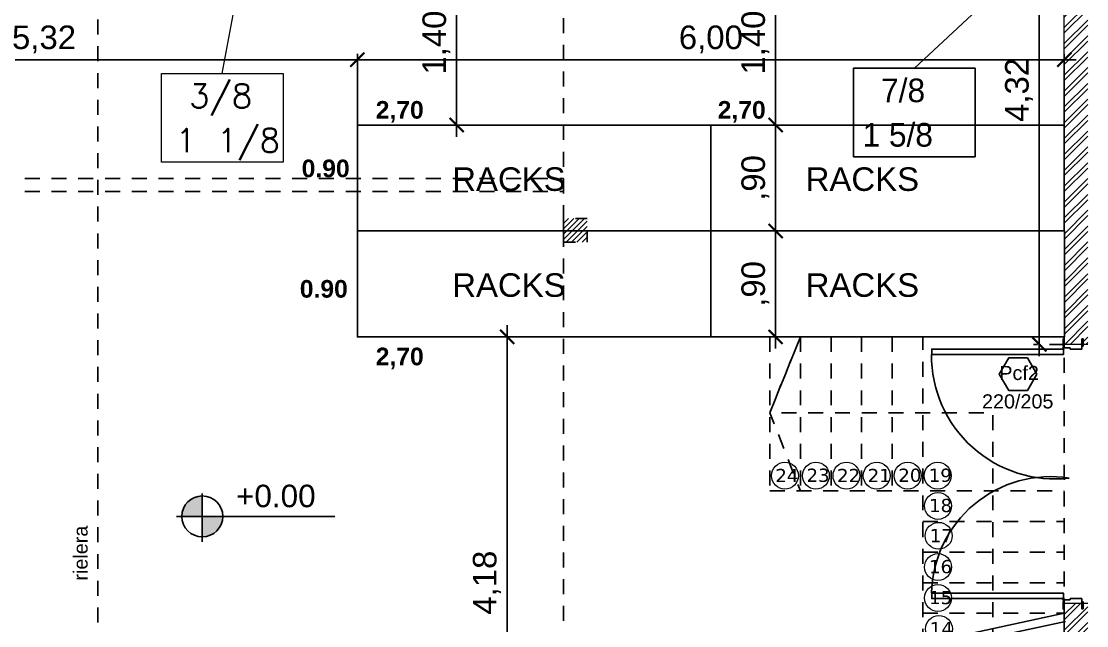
# Model space of a CAD drawing. Header units: metres. Extents: x 1093 to 1459, y -137 to 62.
# Drawn here: x 1271.3 to 1280.34, y -12.56 to -7.43 of the extents above; entities that cross this region are included whole.
import ezdxf

# ---------------------------------------------------------------- set-up
doc = ezdxf.new("R2010")
doc.units = ezdxf.units.M
doc.header["$LTSCALE"] = 0.508
doc.header["$PDMODE"] = 1
doc.header["$PDSIZE"] = -2
doc.linetypes.add('HIDDEN', pattern=[0.375, 0.25, -0.125])
doc.linetypes.add('HIDDEN2', pattern=[0.1875, 0.125, -0.0625])
doc.layers.get('0').update_dxf_attribs({"color": 9})
doc.layers.get('Defpoints').update_dxf_attribs({"color": 9})
for name, color, linetype in [('1-PROY', 9, 'HIDDEN'), ('2-Desig-Carp', 9, 'Continuous'), ('2-texto', 9, 'Continuous'), ('3-tabiques', 9, 'Continuous'), ('4-carpinterias', 9, 'Continuous'), ('7-equipamiento', 9, 'Continuous'), ('8-cota equipam.', 9, 'Continuous'), ('8-cotas-100', 9, 'Continuous'), ('8-NIVEL-1-50', 9, 'Continuous'), ('9-Hatch', 9, 'Continuous'), ('arq carpinterias', 9, 'Continuous'), ('Estructura', 9, 'HIDDEN2'), ('IFA-MEDIA 02', 40, 'Continuous')]:
    doc.layers.add(name, color=color, linetype=linetype)
doc.layers.add('IFA-BAJA 02', color=164, linetype='Continuous', lineweight=0)
doc.styles.add('Helvetica (bold)', font='')
doc.styles.add('swiss', font='swissel.ttf')
doc.styles.get('Helvetica (bold)').set_extended_font_data('Helvetica', bold=True)
doc.dimstyles.new('dim-100', dxfattribs={"dimtxt": 0.2, "dimasz": 0.12, "dimexe": 0.05, "dimexo": 0, "dimgap": 0.05, "dimtad": 1, "dimzin": 4, "dimtxsty": 'swiss', "dimblk": 'ARCHTICK', "dimcen": 0.5, "dimdle": 0.1, "dimclrd": 256, "dimclre": 252, "dimclrt": 256, "dimadec": 0, "dimazin": 0, "dimtfac": 1, "dimtix": 1, "dimtmove": 2, "dimatfit": 3, "dimldrblk": 'OPEN30', "dimfxl": 0.05, "dimtolj": 1, "dimtzin": 0, "dimarcsym": 0})

# ---------------------------------------------------------------- blocks, each defined once
blk = doc.blocks.new('_ARCHTICK')
at = {"color": 0, "linetype": 'ByBlock', "const_width": 0.15}
blk.add_lwpolyline([(-0.5, -0.5), (0.5, 0.5)], dxfattribs=at)
blk = doc.blocks.new('*D276')
at = {"layer": '8-cotas-100', "lineweight": -2, "transparency": 16777216}
blk.add_line((1279.9413, -5.7471), (1279.9413, -10.2706), dxfattribs=at)
at = {"layer": '8-cotas-100', "color": 252, "linetype": 'HIDDEN', "lineweight": -2, "transparency": 16777216}
for p, q in [((1279.9413, -5.8471), (1279.8913, -5.8471)), ((1280.1542, -10.1706), (1279.8913, -10.1706))]:
    blk.add_line(p, q, dxfattribs=at)
at = {"layer": 'Defpoints', "color": 0, "transparency": 16777216}
for p in [(1279.9413, -5.8471), (1279.9413, -10.1706), (1280.1542, -10.1706)]:
    blk.add_point(p, dxfattribs=at)
at = {"layer": '8-cotas-100', "lineweight": -2, "transparency": 16777216, "xscale": 0.12, "yscale": 0.12, "zscale": 0.12}
for p, rotation in [((1279.9413, -5.8471), 90), ((1279.9413, -10.1706), 270)]:
    blk.add_blockref('_ARCHTICK', p, dxfattribs=dict(at, rotation=rotation))
at = {"layer": '8-cotas-100', "lineweight": 0, "transparency": 16777216, "insert": (1279.7696, -8.0089), "char_height": 0.2, "attachment_point": 5, "rotation": 90, "style": 'swiss'}
blk.add_mtext('\\A1;4,32', dxfattribs=at)
blk = doc.blocks.new('_Open30')
at = {"color": 0, "linetype": 'ByBlock', "lineweight": -2}
for p, q in [((-1, 0.268), (0, 0)), ((0, 0), (-1, -0.268)), ((0, 0), (-1, 0))]:
    blk.add_line(p, q, dxfattribs=at)
blk = doc.blocks.new('*D367')
at = {"layer": '8-cotas-100', "lineweight": -2, "transparency": 16777216}
blk.add_line((1277.703, -8.4071), (1277.703, -6.8071), dxfattribs=at)
at = {"layer": '8-cotas-100', "color": 252, "lineweight": -2, "transparency": 16777216}
for p, q in [((1277.703, -6.9071), (1277.653, -6.9071)), ((1277.703, -8.3071), (1277.653, -8.3071))]:
    blk.add_line(p, q, dxfattribs=at)
at = {"layer": 'Defpoints', "color": 0, "transparency": 16777216}
for p in [(1277.703, -6.9071), (1277.703, -6.9071), (1277.703, -8.3071)]:
    blk.add_point(p, dxfattribs=at)
at = {"layer": '8-cotas-100', "lineweight": -2, "transparency": 16777216, "xscale": 0.12, "yscale": 0.12, "zscale": 0.12}
for p, rotation in [((1277.703, -6.9071), 90), ((1277.703, -8.3071), 270)]:
    blk.add_blockref('_ARCHTICK', p, dxfattribs=dict(at, rotation=rotation))
at = {"layer": '8-cotas-100', "transparency": 16777216, "insert": (1277.5315, -7.6071), "char_height": 0.2, "attachment_point": 5, "rotation": 90, "style": 'swiss'}
blk.add_mtext('\\A1;1,40', dxfattribs=at)
blk = doc.blocks.new('*D391')
at = {"layer": '8-cotas-100', "lineweight": -2, "transparency": 16777216}
blk.add_line((1280.2536, -7.7523), (1274.0536, -7.7523), dxfattribs=at)
at = {"layer": '8-cotas-100', "color": 252, "lineweight": -2, "transparency": 16777216}
for p, q in [((1274.1536, -8.3071), (1274.1536, -7.7023)), ((1280.1536, -8.3071), (1280.1536, -7.7023))]:
    blk.add_line(p, q, dxfattribs=at)
at = {"layer": 'Defpoints', "color": 0, "transparency": 16777216}
for p in [(1274.1536, -7.7523), (1274.1536, -8.3071), (1280.1536, -8.3071)]:
    blk.add_point(p, dxfattribs=at)
at = {"layer": '8-cotas-100', "lineweight": -2, "transparency": 16777216, "xscale": 0.12, "yscale": 0.12, "zscale": 0.12, "rotation": 180}
blk.add_blockref('_ARCHTICK', (1274.1536, -7.7523), dxfattribs=at)
at = {"layer": '8-cotas-100', "lineweight": -2, "transparency": 16777216, "xscale": 0.12, "yscale": 0.12, "zscale": 0.12}
blk.add_blockref('_ARCHTICK', (1280.1536, -7.7523), dxfattribs=at)
at = {"layer": '8-cotas-100', "transparency": 16777216, "insert": (1277.1536, -7.5807), "char_height": 0.2, "attachment_point": 5, "style": 'swiss'}
blk.add_mtext('\\A1;6,00', dxfattribs=at)
blk = doc.blocks.new('*D392')
at = {"layer": '8-cotas-100', "lineweight": -2, "transparency": 16777216}
blk.add_line((1274.2536, -7.7523), (1268.7336, -7.7523), dxfattribs=at)
at = {"layer": '8-cotas-100', "color": 252, "lineweight": -2, "transparency": 16777216}
for p, q in [((1268.8336, -7.7523), (1268.8336, -7.7023)), ((1274.1536, -8.3071), (1274.1536, -7.7023))]:
    blk.add_line(p, q, dxfattribs=at)
at = {"layer": 'Defpoints', "color": 0, "transparency": 16777216}
for p in [(1268.8336, -7.7523), (1268.8336, -7.7523), (1274.1536, -8.3071)]:
    blk.add_point(p, dxfattribs=at)
at = {"layer": '8-cotas-100', "lineweight": -2, "transparency": 16777216, "xscale": 0.12, "yscale": 0.12, "zscale": 0.12, "rotation": 180}
blk.add_blockref('_ARCHTICK', (1268.8336, -7.7523), dxfattribs=at)
at = {"layer": '8-cotas-100', "lineweight": -2, "transparency": 16777216, "xscale": 0.12, "yscale": 0.12, "zscale": 0.12}
blk.add_blockref('_ARCHTICK', (1274.1536, -7.7523), dxfattribs=at)
at = {"layer": '8-cotas-100', "transparency": 16777216, "insert": (1271.4936, -7.5806), "char_height": 0.2, "attachment_point": 5, "style": 'swiss'}
blk.add_mtext('\\A1;5,32', dxfattribs=at)
blk = doc.blocks.new('*D393')
at = {"layer": '8-cotas-100', "lineweight": -2, "transparency": 16777216}
blk.add_line((1275.4241, -14.383), (1275.4241, -10.0071), dxfattribs=at)
at = {"layer": '8-cotas-100', "color": 252, "lineweight": -2, "transparency": 16777216}
for p, q in [((1275.8336, -10.1071), (1275.3741, -10.1071)), ((1275.8536, -14.283), (1275.3741, -14.283))]:
    blk.add_line(p, q, dxfattribs=at)
at = {"layer": 'Defpoints', "color": 0, "transparency": 16777216}
for p in [(1275.4241, -10.1071), (1275.8336, -10.1071), (1275.8536, -14.283)]:
    blk.add_point(p, dxfattribs=at)
at = {"layer": '8-cotas-100', "lineweight": -2, "transparency": 16777216, "xscale": 0.12, "yscale": 0.12, "zscale": 0.12}
for p, rotation in [((1275.4241, -10.1071), 90), ((1275.4241, -14.283), 270)]:
    blk.add_blockref('_ARCHTICK', p, dxfattribs=dict(at, rotation=rotation))
at = {"layer": '8-cotas-100', "transparency": 16777216, "insert": (1275.2525, -12.1951), "char_height": 0.2, "attachment_point": 5, "rotation": 90, "style": 'swiss'}
blk.add_mtext('\\A1;4,18', dxfattribs=at)
blk = doc.blocks.new('*D557')
at = {"layer": '8-cotas-100', "lineweight": -2, "transparency": 16777216}
blk.add_line((1277.7032, -9.1071), (1277.7032, -10.2071), dxfattribs=at)
at = {"layer": '8-cotas-100', "color": 252, "linetype": 'HIDDEN', "lineweight": -2, "transparency": 16777216}
for p, q in [((1277.703, -9.2071), (1277.7532, -9.2071)), ((1277.7032, -10.1071), (1277.6532, -10.1071))]:
    blk.add_line(p, q, dxfattribs=at)
at = {"layer": 'Defpoints', "color": 0, "transparency": 16777216}
for p in [(1277.703, -9.2071), (1277.7032, -10.1071), (1277.7032, -10.1071)]:
    blk.add_point(p, dxfattribs=at)
at = {"layer": '8-cotas-100', "lineweight": -2, "transparency": 16777216, "xscale": 0.12, "yscale": 0.12, "zscale": 0.12}
for p, rotation in [((1277.7032, -9.2071), 90), ((1277.7032, -10.1071), 270)]:
    blk.add_blockref('_ARCHTICK', p, dxfattribs=dict(at, rotation=rotation))
at = {"layer": '8-cotas-100', "transparency": 16777216, "insert": (1277.5316, -9.6571), "char_height": 0.2, "attachment_point": 5, "rotation": 90, "style": 'swiss'}
blk.add_mtext('\\A1;,90', dxfattribs=at)
blk = doc.blocks.new('*D558')
at = {"layer": '8-cotas-100', "lineweight": -2, "transparency": 16777216}
blk.add_line((1274.9959, -6.8071), (1274.9959, -8.4071), dxfattribs=at)
at = {"layer": '8-cotas-100', "color": 252, "linetype": 'HIDDEN', "lineweight": -2, "transparency": 16777216}
for p, q in [((1274.1536, -6.9071), (1275.0459, -6.9071)), ((1274.1536, -8.3071), (1275.0459, -8.3071))]:
    blk.add_line(p, q, dxfattribs=at)
at = {"layer": 'Defpoints', "color": 0, "transparency": 16777216}
for p in [(1274.1536, -6.9071), (1274.1536, -8.3071), (1274.9959, -8.3071)]:
    blk.add_point(p, dxfattribs=at)
at = {"layer": '8-cotas-100', "lineweight": -2, "transparency": 16777216, "xscale": 0.12, "yscale": 0.12, "zscale": 0.12}
for p, rotation in [((1274.9959, -6.9071), 90), ((1274.9959, -8.3071), 270)]:
    blk.add_blockref('_ARCHTICK', p, dxfattribs=dict(at, rotation=rotation))
at = {"layer": '8-cotas-100', "transparency": 16777216, "insert": (1274.8243, -7.6071), "char_height": 0.2, "attachment_point": 5, "rotation": 90, "style": 'swiss'}
blk.add_mtext('\\A1;1,40', dxfattribs=at)
blk = doc.blocks.new('NIVEL-1-100')
h = blk.add_hatch(color=256)
h.paths.add_polyline_path([(0, 0.1547, 0.414214), (-0.1547, 0), (0, 0)])
h.paths.add_polyline_path([(0.1547, 0), (0, 0), (0, -0.1547, 0.414214)])
for p, q in [((0, 0.174), (0, -0.1918)), ((1.0005, 0), (-0.194, 0))]:
    blk.add_line(p, q)
blk.add_circle((0, 0), 0.1547)
at = {"style": 'swiss'}
blk.add_attdef('+00.00', (0.1111, 0.0695), '', height=0.17, dxfattribs=at)
blk = doc.blocks.new('*D596')
at = {"layer": '8-cotas-100', "lineweight": -2, "transparency": 16777216}
blk.add_line((1277.7032, -9.3071), (1277.7032, -8.2071), dxfattribs=at)
at = {"layer": '8-cotas-100', "color": 252, "linetype": 'HIDDEN', "lineweight": -2, "transparency": 16777216}
for p, q in [((1277.7032, -8.3071), (1277.6532, -8.3071)), ((1277.7032, -9.2071), (1277.6532, -9.2071))]:
    blk.add_line(p, q, dxfattribs=at)
at = {"layer": 'Defpoints', "color": 0, "transparency": 16777216}
for p in [(1277.7032, -8.3071), (1277.7032, -8.3071), (1277.7032, -9.2071)]:
    blk.add_point(p, dxfattribs=at)
at = {"layer": '8-cotas-100', "lineweight": -2, "transparency": 16777216, "xscale": 0.12, "yscale": 0.12, "zscale": 0.12}
for p, rotation in [((1277.7032, -8.3071), 90), ((1277.7032, -9.2071), 270)]:
    blk.add_blockref('_ARCHTICK', p, dxfattribs=dict(at, rotation=rotation))
at = {"layer": '8-cotas-100', "transparency": 16777216, "insert": (1277.5316, -8.7571), "char_height": 0.2, "attachment_point": 5, "rotation": 90, "style": 'swiss'}
blk.add_mtext('\\A1;,90', dxfattribs=at)

msp = doc.modelspace()

# ---------------------------------------------------------------- hatches: boundary and pattern name
at = {"layer": '9-Hatch', "lineweight": 0}
h = msp.add_hatch(dxfattribs=at)
h.set_pattern_fill('ANSI32', color=256, scale=0.01)
h.paths.add_polyline_path([(1280.3536, -5.6471), (1278.4535, -5.6472), (1278.4535, -5.6208), (1278.2535, -5.6207), (1278.2535, -5.8471), (1280.1536, -5.8471), (1280.1542, -10.1706), (1280.3036, -10.1708), (1280.3036, -10.1237), (1280.3136, -10.1237), (1280.3136, -10.1708), (1280.3536, -10.1709)])
h.paths.add_polyline_path([(1278.4536, -0.6671), (1278.2536, -0.6671), (1278.2535, -4.4367), (1278.4535, -4.4368)])
h.paths.add_polyline_path([(1278.0694, -1.3829), (1278.6181, -1.3829), (1278.6181, -0.9547), (1278.0694, -0.9547)], flags=9)
h.paths.add_polyline_path([(1278.0808, -4.696), (1280.5257, -4.696), (1280.5257, -3.9471), (1278.0808, -3.9471)], flags=9)
h = msp.add_hatch(dxfattribs=at)
h.set_pattern_fill('ANSI32', color=256, scale=0.01)
h.paths.add_polyline_path([(1280.3536, -12.3706), (1280.3136, -12.3706), (1280.3136, -12.4175), (1280.3036, -12.4175), (1280.3036, -12.3706), (1280.1536, -12.3706), (1280.1536, -12.4175), (1280.1536, -20.9034), (1280.1571, -20.9034), (1280.1571, -23.4034), (1280.1536, -33.6171), (1280.1536, -33.7914), (1280.3536, -33.7916)])
at = {"layer": 'Estructura'}
h = msp.add_hatch(dxfattribs=at)
h.set_pattern_fill('ANSI31', color=256, scale=0.01)
h.set_pattern_definition([(45, (0, -3.25171), (-0.0224506403, 0.0224506403), [])])
h.paths.add_polyline_path([(1275.9036, -9.3018), (1276.1036, -9.3018), (1276.1036, -9.1018), (1275.9036, -9.1018)])

# ---------------------------------------------------------------- linework, layer by layer
at = {"layer": '1-PROY'}
for p, q in [((1275.9036, -37.7171), (1275.9036, -0.6671)), ((1262.0236, -8.7621), (1275.9036, -8.7621)), ((1262.0236, -8.8721), (1275.9036, -8.8721)), ((1277.6536, -10.1071), (1277.6536, -11.4151)), ((1277.6536, -10.1071), (1280.1436, -10.1071)), ((1277.9136, -10.1071), (1277.9136, -11.4151)), ((1278.1736, -10.1071), (1278.1736, -11.4151)), ((1278.4336, -10.1071), (1278.4336, -11.4151)), ((1278.6936, -10.1071), (1278.6936, -11.4151)), ((1278.9536, -12.7151), (1278.9536, -10.1071)), ((1280.1536, -12.4551), (1280.1536, -10.1071)), ((1277.6536, -11.4151), (1280.1536, -11.4151)), ((1278.9536, -11.6751), (1280.1536, -11.6751)), ((1278.9536, -11.9351), (1280.1536, -11.9351)), ((1278.9536, -12.1951), (1280.1536, -12.1951)), ((1278.9536, -12.4551), (1280.1536, -12.4551))]:
    msp.add_line(p, q, dxfattribs=at)
msp.add_lwpolyline([(1265.0035, -18.417), (1270.1224, -18.417, 0.302322), (1271.9505, -17.5268), (1271.9505, -3.7975)], format="xyb", dxfattribs=at)
at = {"layer": '1-PROY', "flags": 128}
msp.add_lwpolyline([(1279.5485, -12.7151), (1279.5485, -10.751), (1277.6536, -10.751), (1277.9136, -10.1071), (1277.6536, -10.751), (1277.9136, -11.4151)], dxfattribs=at)
at = {"layer": '1-PROY', "linetype": 'Continuous', "lineweight": 0}
for centre in [(1277.7824, -11.2862), (1278.0451, -11.2862), (1278.3049, -11.2862), (1278.5619, -11.2862), (1278.8246, -11.2862), (1279.0788, -11.2862), (1279.0816, -11.543), (1279.0873, -11.797), (1279.0816, -12.0624), (1279.0816, -12.3249), (1279.0895, -12.5878)]:
    msp.add_circle(centre, 0.1142, dxfattribs=at)
at = {"layer": '3-tabiques', "linetype": 'Continuous', "lineweight": 0}
for p, q in [((1280.1542, -10.1706), (1280.1536, -5.8471)), ((1280.3536, -10.1709), (1280.1536, -10.1706)), ((1280.1536, -33.7914), (1280.1536, -12.3706)), ((1280.3536, -12.3706), (1280.1536, -12.3706))]:
    msp.add_line(p, q, dxfattribs=at)
at = {"layer": '4-carpinterias'}
for p, q in [((1280.1536, -10.1997), (1280.1536, -10.1697)), ((1280.2036, -10.1997), (1280.1536, -10.1997)), ((1280.2036, -10.2117), (1280.2036, -10.1997)), ((1280.3036, -10.2117), (1280.2036, -10.2117)), ((1280.3036, -10.1697), (1280.3036, -10.2117)), ((1280.2036, -12.3415), (1280.1536, -12.3415)), ((1280.1536, -12.3415), (1280.1536, -12.3715)), ((1280.3036, -12.3295), (1280.2036, -12.3295)), ((1280.2036, -12.3295), (1280.2036, -12.3415)), ((1280.3036, -12.3715), (1280.3036, -12.3295))]:
    msp.add_line(p, q, dxfattribs=at)
for points in [[(1280.1536, -10.1847), (1280.1536, -10.1237), (1280.1436, -10.1237), (1280.1436, -10.1847)], [(1280.3036, -10.1847), (1280.3036, -10.1237), (1280.3136, -10.1237), (1280.3136, -10.1847)], [(1279.028, -10.2562), (1280.147, -10.2562), (1280.147, -10.2112), (1279.028, -10.2112)], [(1279.028, -12.2851), (1280.147, -12.2851), (1280.147, -12.3301), (1279.028, -12.3301)], [(1280.1536, -12.3565), (1280.1536, -12.4175), (1280.1436, -12.4175), (1280.1436, -12.3565)], [(1280.3036, -12.3565), (1280.3036, -12.4175), (1280.3136, -12.4175), (1280.3136, -12.3565)]]:
    msp.add_lwpolyline(points, close=True, dxfattribs=at)
at = {"layer": '4-carpinterias', "flags": 128}
for points in [[(1278.9536, -12.7151), (1280.1536, -12.4551)], [(1280.1536, -14.283), (1280.1536, -12.4551)], [(1278.9628, -12.7835), (1280.1628, -12.5235)]]:
    msp.add_lwpolyline(points, dxfattribs=at)
at = {"layer": '4-carpinterias'}
for centre in [(1280.1471, -10.2022), (1280.1471, -12.3391)]:
    msp.add_circle(centre, 0.006, dxfattribs=at)
for centre, radius, start, end in [((1280.0751, -10.2652), 1.0485, 179.50391, 276.59547), ((1280.0371, -12.3049), 1.0106, 80.98013, 178.87348)]:
    msp.add_arc(centre, radius, start, end, dxfattribs=at)
at = {"layer": '7-equipamiento'}
for points in [[(1277.1536, -8.3071), (1277.1536, -8.3071), (1277.1536, -9.2071), (1277.1536, -9.2071), (1274.7536, -9.2071), (1274.1536, -9.2071), (1274.1536, -8.3071), (1274.7536, -8.3071)], [(1280.1537, -8.3071), (1280.1537, -8.3071), (1280.1537, -9.2071), (1280.1537, -9.2071), (1277.4537, -9.2071), (1277.1537, -9.2071), (1277.1537, -8.3071), (1277.4537, -8.3071)], [(1277.1536, -9.2071), (1277.1536, -9.2071), (1277.1536, -10.1071), (1277.1536, -10.1071), (1274.7536, -10.1071), (1274.1536, -10.1071), (1274.1536, -9.2071), (1274.7536, -9.2071)], [(1280.1541, -9.2071), (1280.1541, -9.2071), (1280.1541, -10.1071), (1280.1541, -10.1071), (1277.7541, -10.1071), (1277.1541, -10.1071), (1277.1541, -9.2071), (1277.7541, -9.2071)]]:
    msp.add_lwpolyline(points, close=True, dxfattribs=at)
at = {"layer": 'arq carpinterias'}
msp.add_lwpolyline([(1279.9208, -10.4235), (1279.8411, -10.2854), (1279.6817, -10.2854), (1279.602, -10.4235), (1279.6817, -10.5615), (1279.8411, -10.5615)], close=True, dxfattribs=at)
at = {"layer": 'Estructura'}
msp.add_lwpolyline([(1275.9036, -9.3018), (1276.1036, -9.3018), (1276.1036, -9.1018), (1275.9036, -9.1018)], close=True, dxfattribs=at)
at = {"layer": 'IFA-BAJA 02'}
msp.add_line((1273.0071, -7.8709), (1273.1062, -7.3258), dxfattribs=at)
msp.add_lwpolyline([(1273.5234, -8.6232), (1272.4908, -8.6232), (1272.4908, -7.8709), (1273.5234, -7.8709)], close=True, dxfattribs=at)
at = {"layer": 'IFA-MEDIA 02'}
msp.add_line((1278.8809, -7.8239), (1279.7038, -7.0589), dxfattribs=at)
msp.add_lwpolyline([(1279.3972, -8.5762), (1278.3645, -8.5762), (1278.3645, -7.8239), (1279.3972, -7.8239)], close=True, dxfattribs=at)

# ---------------------------------------------------------------- block references
at = {"layer": '8-NIVEL-1-50'}
ref = msp.add_blockref('NIVEL-1-100', (1272.8372, -11.6322), dxfattribs=dict(at, xscale=1.125, yscale=1.125, zscale=1.125))
ref.add_attrib('+00.00', '+0.00', (1273.1231, -11.554), dxfattribs={"layer": '0', "height": 0.19125, "style": 'swiss'})

# ---------------------------------------------------------------- texts
at = {"layer": '1-PROY', "linetype": 'Continuous', "lineweight": 0, "char_height": 0.1125, "width": 0.128574, "attachment_point": 7, "style": 'swiss'}
for s, insert in [('\\pi-0.024263;{\\fVerdana|b0|i0|c0|p34;24}', (1277.7251, -11.3408)), ('\\pi-0.022185;{\\fVerdana|b0|i0|c0|p34;23}', (1277.9878, -11.3408)), ('\\pi-0.022978;{\\fVerdana|b0|i0|c0|p34;22}', (1278.2476, -11.3408)), ('\\pi-0.019767;{\\fVerdana|b0|i0|c0|p34;21}', (1278.5046, -11.3408)), ('\\pi-0.022903;{\\fVerdana|b0|i0|c0|p34;20}', (1278.7673, -11.3408)), ('\\pi-0.018483;{\\fVerdana|b0|i0|c0|p34;19}', (1279.0214, -11.3408)), ('\\pi-0.018974;{\\fVerdana|b0|i0|c0|p34;18}', (1279.0243, -11.5976)), ('\\pi-0.018709;{\\fVerdana|b0|i0|c0|p34;17}', (1279.03, -11.8516)), ('\\pi-0.019389;{\\fVerdana|b0|i0|c0|p34;16}', (1279.0243, -12.1169)), ('\\pi-0.018105;{\\fVerdana|b0|i0|c0|p34;15}', (1279.0243, -12.3795)), ('\\pi-0.019843;{\\fVerdana|b0|i0|c0|p34;14}', (1279.0321, -12.6423))]:
    msp.add_mtext(s, dxfattribs=dict(at, insert=insert))
at = {"layer": '2-Desig-Carp', "char_height": 0.12, "width": 5.113846, "attachment_point": 3, "style": 'swiss'}
for s, insert in [('Pcf2', (1279.9377, -10.3535)), ('{\\fArial|b0|i0|c0|p34;220/205}', (1280.0615, -10.5949))]:
    msp.add_mtext(s, dxfattribs=dict(at, insert=insert))
at = {"layer": '2-Desig-Carp', "insert": (1271.7435, -11.7111), "char_height": 0.12, "width": 5.113846, "attachment_point": 3, "rotation": 90, "style": 'swiss'}
msp.add_mtext('{\\fArial|b0|i0|c0|p34;rielera}', dxfattribs=at)
at = {"layer": '2-texto', "style": 'swiss'}
for p in [(1274.9585, -8.8668), (1277.9586, -8.8668), (1274.9585, -9.7668), (1277.959, -9.7668)]:
    msp.add_text('RACKS', height=0.2, dxfattribs=at).set_placement(p)
at = {"layer": '8-cota equipam.', "lineweight": 0, "style": 'Helvetica (bold)'}
for s, p in [('2,70', (1274.3092, -8.2534)), ('2,70', (1277.2119, -8.2534)), ('0.90', (1273.6805, -8.7507)), ('0.90', (1273.6648, -9.7738)), ('2,70', (1274.3092, -10.3483))]:
    msp.add_text(s, height=0.14985, dxfattribs=at).set_placement(p)
at = {"layer": 'IFA-BAJA 02', "char_height": 0.201007, "width": 1.049702, "attachment_point": 1}
for s, insert in [('{\\Ftxt.shx|c0;3/8}', (1272.7257, -7.9593)), ('{\\Ftxt.shx|c0;1 1/8}', (1272.611, -8.3369))]:
    msp.add_mtext(s, dxfattribs=dict(at, insert=insert))
at = {"layer": 'IFA-MEDIA 02', "width": 1.049702, "attachment_point": 1}
for s, insert, char_height in [('{\\Ftxt|c0;7/8}', (1278.5989, -7.9123), 0.201007), ('1 5/8', (1278.4409, -8.2899), 0.20101)]:
    msp.add_mtext(s, dxfattribs=dict(at, insert=insert, char_height=char_height))

# ---------------------------------------------------------------- dimensions: what is measured, and where the dimension line sits
at = {"layer": '8-cotas-100', "lineweight": 0}
dim = msp.add_linear_dim(base=(1279.9413, -10.1706), p1=(1279.9413, -5.8471), p2=(1280.1542, -10.1706), angle=90, dimstyle='dim-100', dxfattribs=at)
dim.commit()
dim.dimension.update_dxf_attribs({"geometry": '*D276', "text_midpoint": (1279.7696, -8.0089)})
at = {"layer": '8-cotas-100'}
for base, p1, p2, picture, middle in [((1274.9959, -8.3071), (1274.1536, -6.9071), (1274.1536, -8.3071), '*D558', (1274.8243, -7.6071)), ((1277.703, -6.9071), (1277.703, -8.3071), (1277.703, -6.9071), '*D367', (1277.5315, -7.6071)), ((1277.7032, -8.3071), (1277.7032, -9.2071), (1277.7032, -8.3071), '*D596', (1277.5316, -8.7571)), ((1277.7032, -10.1071), (1277.703, -9.2071), (1277.7032, -10.1071), '*D557', (1277.5316, -9.6571)), ((1275.4241, -10.1071), (1275.8536, -14.283), (1275.8336, -10.1071), '*D393', (1275.2525, -12.1951))]:
    dim = msp.add_linear_dim(base=base, p1=p1, p2=p2, angle=90, dimstyle='dim-100', dxfattribs=at)
    dim.commit()
    dim.dimension.update_dxf_attribs({"geometry": picture, "text_midpoint": middle})
for base, p1, p2, picture, middle in [((1268.8336, -7.7523), (1274.1536, -8.3071), (1268.8336, -7.7523), '*D392', (1271.4936, -7.5806)), ((1274.1536, -7.7523), (1280.1536, -8.3071), (1274.1536, -8.3071), '*D391', (1277.1536, -7.5807))]:
    dim = msp.add_linear_dim(base=base, p1=p1, p2=p2, dimstyle='dim-100', dxfattribs=at)
    dim.commit()
    dim.dimension.update_dxf_attribs({"geometry": picture, "text_midpoint": middle})

doc.saveas('drawing.dxf')
